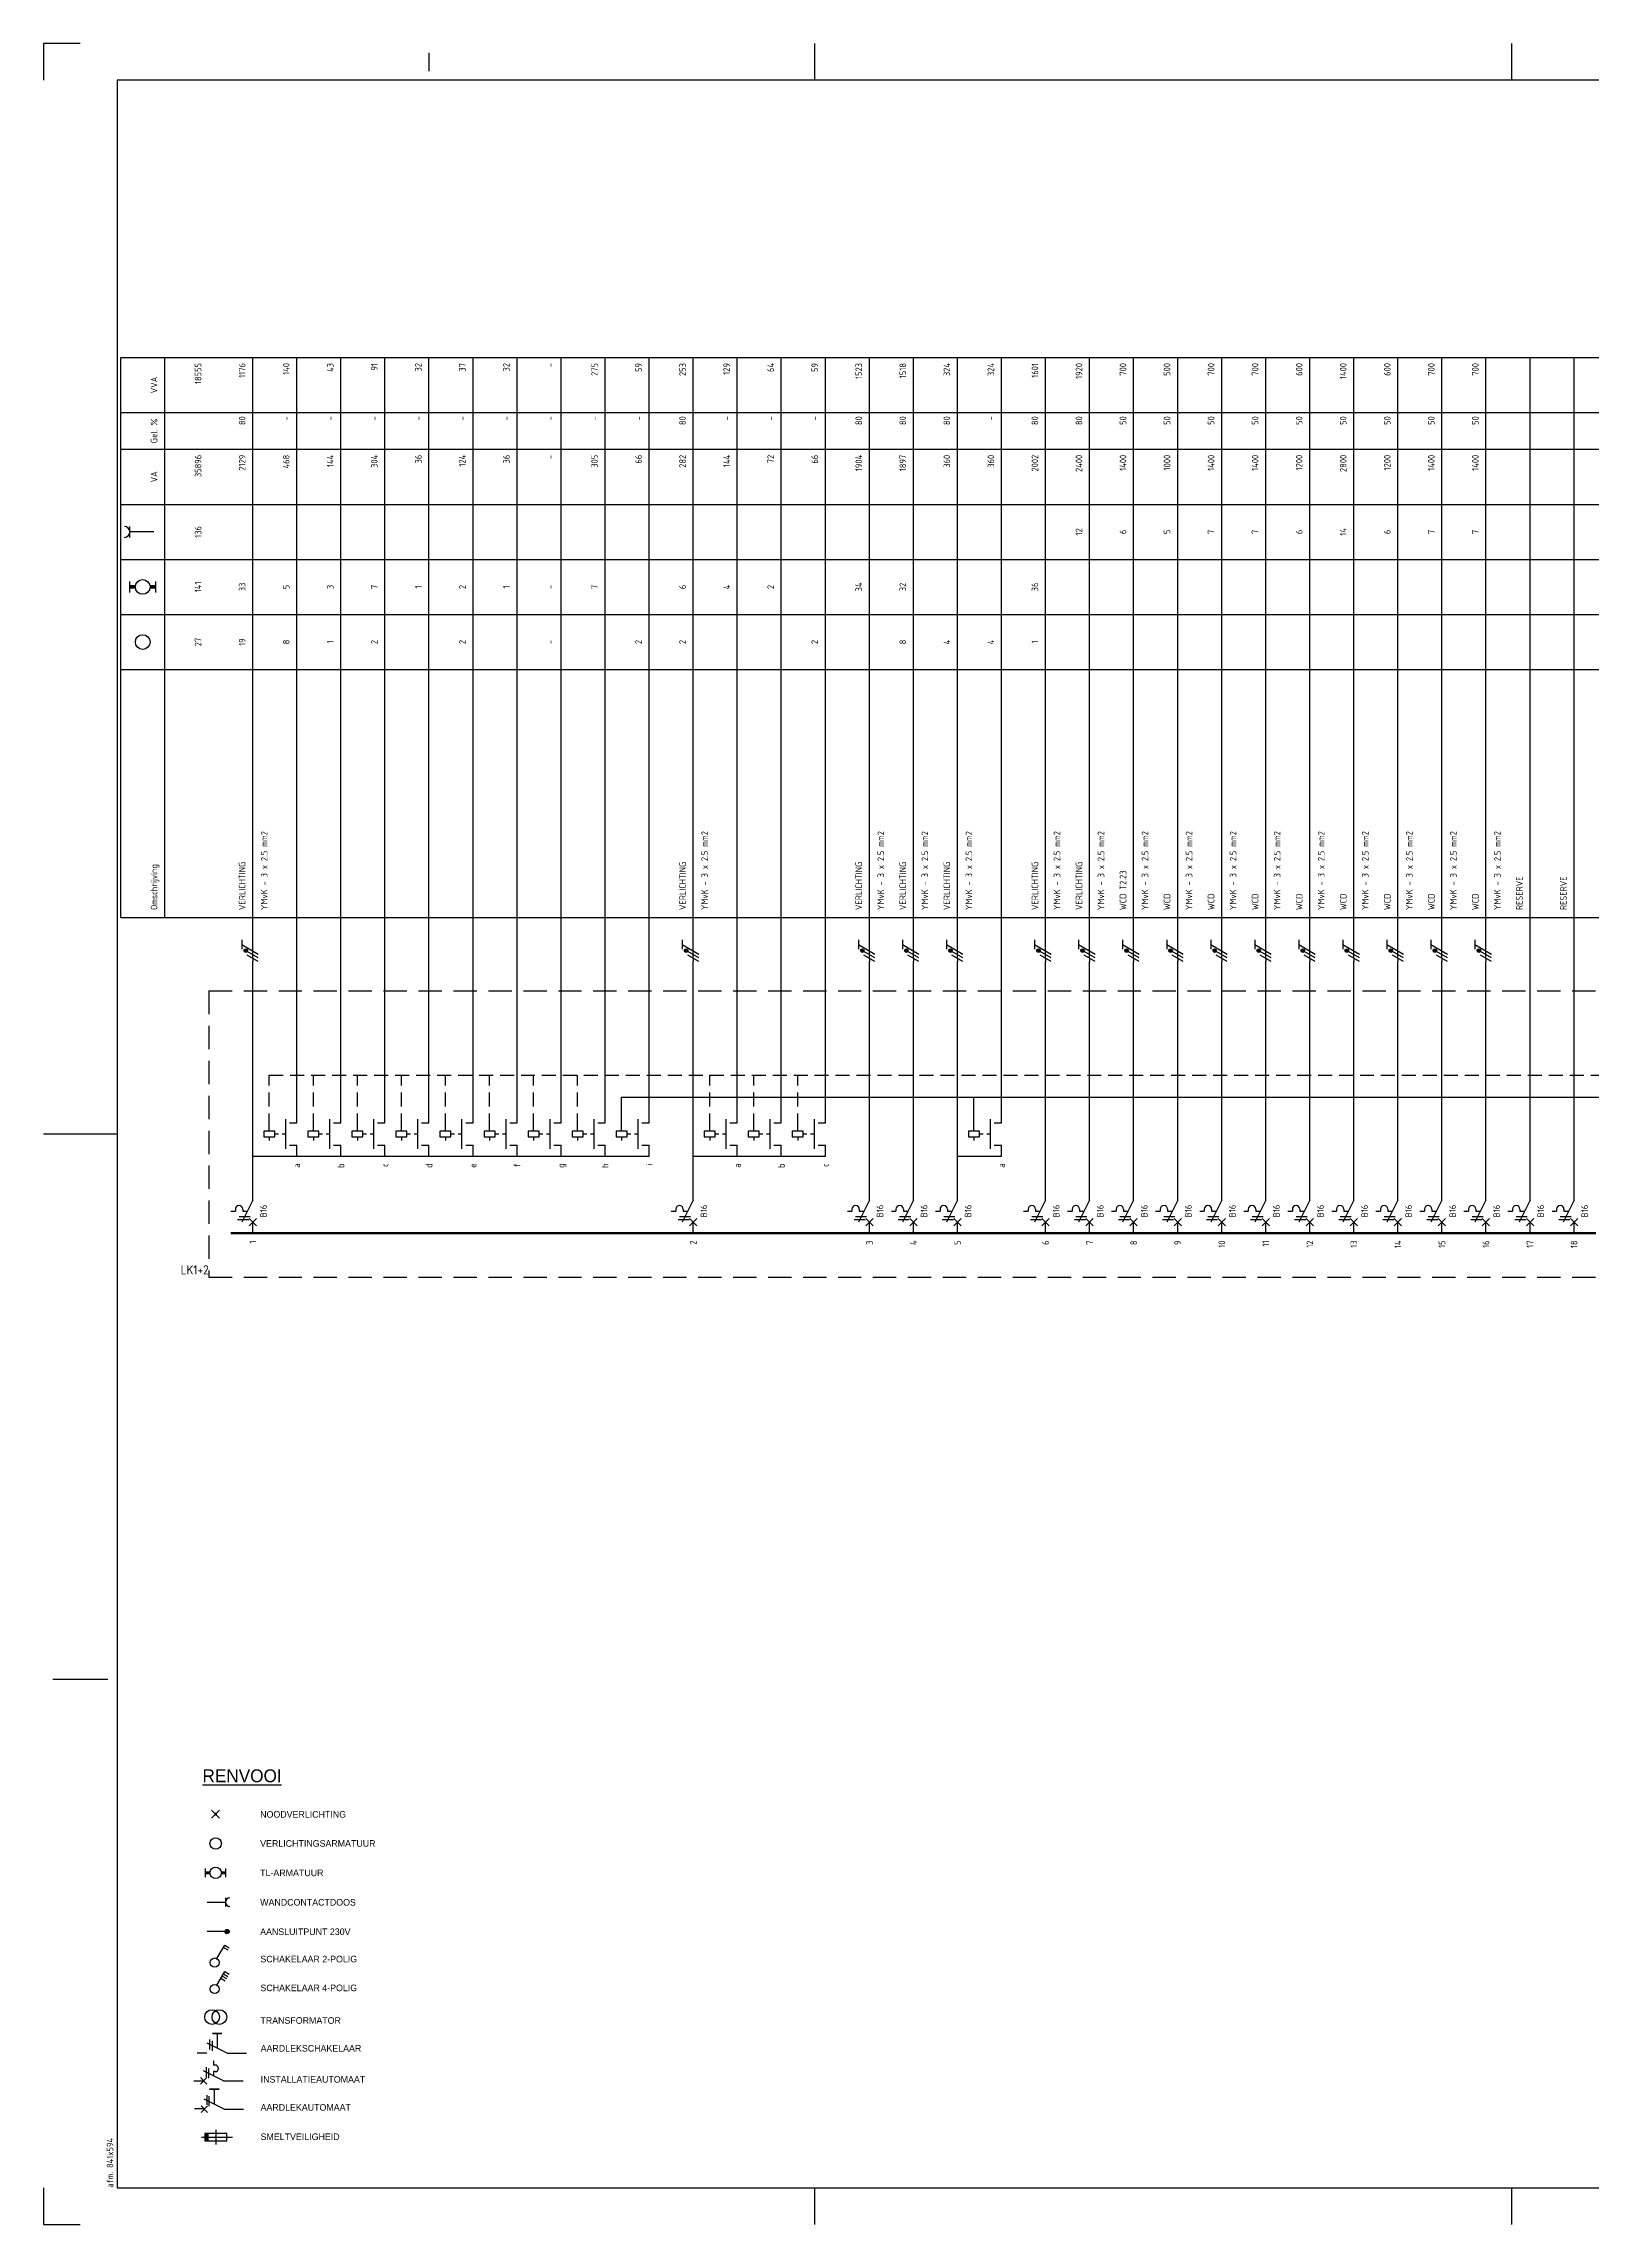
# Model space of a CAD drawing. Header units: millimetres. Extents: x 0 to 841, y 0 to 594.
# Drawn here: x 0 to 422, y 0 to 594 of the extents above; entities that cross this region are included whole.
import ezdxf
from ezdxf.enums import TextEntityAlignment as Align

# ---------------------------------------------------------------- set-up
doc = ezdxf.new("R2010")
doc.units = ezdxf.units.MM
for name, pattern in [('DASHED', [19.05, 12.7, -6.35]), ('HIDDEN', [9.525, 6.35, -3.175]), ('STABI11', [2, 1, -1])]:
    doc.linetypes.add(name, pattern=pattern)
doc.layers.get('0').update_dxf_attribs({"linetype": 'CONTINUOUS'})
for name, color, linetype in [('00att018', 1, 'CONTINUOUS'), ('00kad018', 1, 'CONTINUOUS'), ('00kad070', 5, 'CONTINUOUS'), ('BL$2----_KADER', 7, 'CONTINUOUS'), ('EL$1----', 3, 'CONTINUOUS'), ('EL$1----__LK1+2', 3, 'CONTINUOUS')]:
    doc.layers.add(name, color=color, linetype=linetype)
doc.styles.add('BURO-018', font='BUROFONT', dxfattribs={"height": 1.8})
doc.styles.add('BURO-035', font='BUROFONT.shx', dxfattribs={"height": 3.5})
doc.styles.add('ISO', font='isocp.shx')
doc.styles.add('STABICAD-018', font='ISOCP.SHX', dxfattribs={"height": 1.8})

# ---------------------------------------------------------------- blocks, each defined once
blk = doc.blocks.new('RENV_DION')
at = {"layer": 'EL$1----', "linetype": 'Continuous'}
for p, q in [((485.12, 256.64), (487.32, 254.44)), ((487.32, 256.64), (485.12, 254.44)), ((483.5, 238.37), (483.5, 240.7)), ((488.94, 240.7), (488.94, 238.37)), ((488.94, 232.7), (488.94, 230.37)), ((483.89, 231.54), (488.94, 231.54)), ((489.33, 223.54), (483.89, 223.54)), ((486.57, 208.98), (488.69, 212.65)), ((487.64, 210.83), (488.85, 210.13)), ((487.99, 211.43), (489.2, 210.73)), ((488.34, 212.04), (489.55, 211.34)), ((488.69, 212.65), (489.9, 211.95)), ((489.35, 190.42), (483.95, 193.12)), ((484.62, 191.43), (484.62, 194.13)), ((485.3, 193.8), (485.3, 191.1)), ((486.65, 195.82), (486.65, 191.77)), ((488.36, 182.91), (482.96, 185.61)), ((483.63, 186.63), (483.63, 183.93)), ((484.31, 186.29), (484.31, 183.59)), ((485.66, 188.31), (485.66, 187.19)), ((486.11, 187.19), (485.66, 187.19)), ((486.11, 185.39), (485.66, 185.39)), ((485.66, 185.39), (485.66, 184.26)), ((480.26, 182.91), (482.96, 182.91)), ((482.06, 183.81), (483.86, 182.01)), ((483.86, 183.81), (482.06, 182.01)), ((485.84, 180.58), (485.84, 176.53)), ((488.36, 182.91), (493.76, 182.91)), ((484.04, 176.08), (482.24, 174.28)), ((482.24, 176.08), (484.04, 174.28)), ((488.54, 175.18), (483.14, 177.88)), ((482.39, 167.57), (490.81, 167.57)), ((489.31, 168.57), (483.31, 168.57)), ((483.31, 168.57), (483.31, 166.57)), ((483.31, 166.57), (489.31, 166.57)), ((486.31, 169.57), (486.31, 165.57)), ((489.31, 166.57), (489.31, 168.57))]:
    blk.add_line(p, q, dxfattribs=at)
at = {"layer": 'EL$1----', "color": 3, "linetype": 'Continuous'}
for p, q in [((486.57, 216.18), (488.69, 219.85)), ((488.69, 219.85), (489.9, 219.15)), ((488.34, 219.25), (489.55, 218.55))]:
    blk.add_line(p, q, dxfattribs=at)
at = {"layer": 'EL$1----'}
for p, q in [((483.86, 190.42), (481.16, 190.42)), ((489.35, 190.42), (494.66, 190.42)), ((483.9, 176.31), (483.9, 179.01)), ((484.49, 175.97), (484.49, 178.67)), ((483.14, 175.29), (480.44, 175.29)), ((488.54, 175.18), (493.85, 175.18))]:
    blk.add_line(p, q, dxfattribs=at)
at = {"layer": 'EL$1----', "linetype": 'Continuous'}
for points, const_width in [([(486.41, 255.54, 1), (486.02, 255.54, 1)], 0.389), ([(489.33, 223.83, 1), (489.33, 223.24, 1)], 0.583)]:
    blk.add_lwpolyline(points, format="xyb", close=True, dxfattribs=dict(at, const_width=const_width))
for points, const_width in [([(484.66, 239.54), (483.5, 239.54)], 0.778), ([(487.77, 239.54), (488.94, 239.54)], 0.778), ([(485.3, 195.82), (488, 195.82)], 0.45), ([(484.49, 180.58), (487.19, 180.58)], 0.45)]:
    blk.add_lwpolyline(points, dxfattribs=dict(at, const_width=const_width))
for centre, radius in [((486.22, 247.54), 1.56), ((486.22, 239.54), 1.56), ((489.33, 223.54), 0.583), ((485.95, 207.9), 1.25), ((485.24, 200.27), 2), ((487.24, 200.27), 2)]:
    blk.add_circle(centre, radius, dxfattribs=at)
at = {"layer": 'EL$1----', "color": 3, "linetype": 'Continuous'}
blk.add_circle((485.95, 215.1), 1.25, dxfattribs=at)
at = {"layer": 'EL$1----', "linetype": 'Continuous'}
for centre, radius, start, end in [((490.11, 231.54), 1.17, 90, 270), ((486.11, 186.29), 0.9, 270, 90)]:
    blk.add_arc(centre, radius, start, end, dxfattribs=at)
blk.add_solid([(483.31, 168.57), (484.31, 168.57), (483.31, 166.57), (484.31, 166.57)], dxfattribs=at)
at = {"layer": 'EL$1----', "color": 3, "style": 'BURO-035'}
blk.add_text('%%URENVOOI', height=3.5, dxfattribs=at).set_placement((482.63, 264.23))
at = {"layer": 'EL$1----', "color": 1, "style": 'BURO-018'}
for s, p in [('NOODVERLICHTING', (498.36, 255.47)), ('VERLICHTINGSARMATUUR', (498.36, 247.55)), ('TL-ARMATUUR', (498.36, 239.54)), ('WANDCONTACTDOOS', (498.36, 231.52)), ('AANSLUITPUNT 230V', (498.36, 223.5)), ('SCHAKELAAR 2-POLIG', (498.43, 216.06)), ('SCHAKELAAR 4-POLIG', (498.43, 208.21)), ('TRANSFORMATOR', (498.43, 199.33)), ('AARDLEKSCHAKELAAR', (498.49, 191.75)), ('INSTALLATIEAUTOMAAT', (498.49, 183.3)), ('AARDLEKAUTOMAAT', (498.47, 175.66)), ('SMELTVEILIGHEID', (498.47, 167.66))]:
    blk.add_text(s, height=1.8, dxfattribs=at).set_placement(p, align=Align.MIDDLE_LEFT)
blk = doc.blocks.new('a1-windesheim-hor')
at = {"layer": '00kad018', "color": 1}
for p, q in [((0, 594), (0, 584)), ((10, 594), (0, 594)), ((210, 594), (210, 584)), ((400, 594), (400, 584)), ((105, 591.5), (105, 586.5)), ((0, 297), (20, 297)), ((2.5, 148.5), (17.5, 148.5)), ((0, 10), (0, 0)), ((210, 10), (210, 0)), ((400, 10), (400, 0)), ((0, 0), (10, 0))]:
    blk.add_line(p, q, dxfattribs=at)
at = {"layer": '00kad070', "color": 5}
for p, q in [((831, 584), (20, 584)), ((20, 584), (20, 10)), ((20, 10), (831, 10))]:
    blk.add_line(p, q, dxfattribs=at)
at = {"layer": '00att018', "color": 1, "style": 'ISO'}
blk.add_text('afm. 841x594', height=1.8, rotation=90, dxfattribs=at).set_placement((19, 10))
blk = doc.blocks.new('P-N-PE_3')
at = {"color": 0, "linetype": 'Continuous'}
for p, q in [((0, 0.87), (0, 6.17)), ((-3, 5.85), (-3, 3.35)), ((-3, 4.6), (1.5, 2)), ((1.5, 1), (-1.5, 2.73)), ((1.5, 0), (-1.5, 1.73)), ((0, 0.87), (0, 0))]:
    blk.add_line(p, q, dxfattribs=at)
at = {"color": 0, "linetype": 'Continuous', "const_width": 0.5}
blk.add_lwpolyline([(-1.68, 2.98, 1), (-2.18, 2.98, 1)], format="xyb", close=True, dxfattribs=at)
at = {"color": 0, "linetype": 'Continuous'}
blk.add_circle((-1.93, 2.98), 0.5, dxfattribs=at)
blk = doc.blocks.new('B3')
at = {"color": 0, "linetype": 'Continuous'}
for p, q in [((0, 9), (0, 21)), ((-6, 6), (-4.75, 6)), ((-4.75, 6.5), (-4.75, 6)), ((0, 9), (-3, 3)), ((-2.75, 6.5), (-2.75, 6)), ((-2.75, 6), (-1.5, 6)), ((-4.125, 3.75), (-1.125, 3.75)), ((-3.75, 4.5), (-0.75, 4.5)), ((-1, 4), (1, 2)), ((-1, 2), (1, 4)), ((0, 0), (0, 3))]:
    blk.add_line(p, q, dxfattribs=at)
blk.add_arc((-3.75, 6.5), 1, 0, 180, dxfattribs=at)
at = {"color": 1, "style": 'BURO-018'}
blk.add_attdef('FREEFIELD1', (-3, 12), '', height=1.8, rotation=90, dxfattribs=at)
at = {"color": 1, "linetype": 'Continuous', "style": 'BURO-018'}
blk.add_attdef('AUTOMATICFUSE', text='', height=1.8, rotation=90, dxfattribs=at).set_placement((2, 6), align=Align.TOP_CENTER)
blk = doc.blocks.new('m1')
at = {"color": 0, "linetype": 'Continuous'}
blk.add_line((0, 21), (0, 33), dxfattribs=at)
blk = doc.blocks.new('b1s')
at = {"color": 0, "linetype": 'Continuous'}
blk.add_line((0, 33), (0, 54), dxfattribs=at)
blk = doc.blocks.new('m1s')
at = {"color": 0, "linetype": 'Continuous'}
blk.add_line((0, 54), (0, 66), dxfattribs=at)
blk = doc.blocks.new('M2')
at = {"color": 0, "linetype": 'Continuous'}
for p, q in [((0, 9), (0, 12)), ((-6, 6.75), (-9, 6.75)), ((-9, 6.75), (-9, 5.25)), ((-7.5, 6.75), (-7.5, 7.75)), ((-6, 5.25), (-6, 6.75)), ((-6, 6.25), (-6, 6.25)), ((-3, 2), (-3, 10)), ((-2, 9), (0, 9)), ((-9, 5.25), (-6, 5.25)), ((-7.5, 5.25), (-7.5, 4.25)), ((-2, 3), (0, 3)), ((0, 0), (0, 3))]:
    blk.add_line(p, q, dxfattribs=at)
at = {"color": 0, "linetype": 'STABI11'}
blk.add_line((-6, 6), (-3, 6), dxfattribs=at)
at = {"color": 1, "linetype": 'Continuous', "style": 'BURO-018'}
blk.add_attdef('FREEFIELD1', (-6, 9), '', height=1.8, rotation=90, dxfattribs=at)
blk.add_attdef('MAGNETICSWITCH', text='', height=1.8, rotation=90, dxfattribs=at).set_placement((0, 6), align=Align.TOP_CENTER)
blk = doc.blocks.new('COLUMN_POWERTYPE_3')
at = {"color": 0, "linetype": 'Continuous'}
blk.add_circle((0, 0), 2, dxfattribs=at)
blk = doc.blocks.new('COLUMN_POWERTYPE_5')
at = {"color": 0, "linetype": 'Continuous'}
for p, q in [((-3.5, -1.5), (-3.5, 1.5)), ((3.5, 1.5), (3.5, -1.5))]:
    blk.add_line(p, q, dxfattribs=at)
at = {"color": 0, "linetype": 'Continuous', "const_width": 1}
for points in [[(-2, 0), (-3.5, 0)], [(2, 0), (3.5, 0)]]:
    blk.add_lwpolyline(points, dxfattribs=at)
at = {"color": 0, "linetype": 'Continuous'}
blk.add_circle((0, 0), 2, dxfattribs=at)
blk = doc.blocks.new('COLUMN_POWERTYPE_6')
at = {"color": 0, "linetype": 'Continuous'}
for p, q in [((-3.5, -1.5), (-3.5, 1.5)), ((3, 0), (-3.5, 0))]:
    blk.add_line(p, q, dxfattribs=at)
blk.add_arc((-5, 0), 1.5, 270, 90, dxfattribs=at)

msp = doc.modelspace()

# ---------------------------------------------------------------- linework, layer by layer
at = {"layer": 'EL$1----', "linetype": 'DASHED', "ltscale": 0.3}
for p, q in [((61.5, 298.75), (61.5, 313)), ((61.5, 313), (797.35, 313)), ((73.5, 298.75), (73.5, 313)), ((85.5, 298.75), (85.5, 313)), ((97.5, 298.75), (97.5, 313)), ((109.5, 298.75), (109.5, 313)), ((121.5, 298.75), (121.5, 313)), ((133.5, 298.75), (133.5, 313)), ((145.5, 298.75), (145.5, 313)), ((181.5, 298.75), (181.5, 313)), ((193.5, 298.75), (193.5, 313)), ((205.5, 298.75), (205.5, 313))]:
    msp.add_line(p, q, dxfattribs=at)
at = {"layer": 'EL$1----'}
for p, q in [((157.5, 307), (808.35, 307)), ((157.5, 298.75), (157.5, 307)), ((253.5, 298.75), (253.5, 307))]:
    msp.add_line(p, q, dxfattribs=at)
at = {"layer": 'EL$1----__LK1+2', "color": 1}
for p, q in [((21, 508.5), (789, 508.5)), ((21, 356), (21, 508.5)), ((33, 356), (33, 508.5)), ((21, 493.5), (789, 493.5)), ((21, 483.5), (789, 483.5)), ((21, 468.5), (789, 468.5)), ((21, 453.5), (789, 453.5)), ((21, 438.5), (789, 438.5)), ((21, 423.5), (789, 423.5)), ((21, 356), (789, 356))]:
    msp.add_line(p, q, dxfattribs=at)
at = {"layer": 'EL$1----__LK1+2'}
for p, q in [((57, 356), (57, 508.5)), ((69, 356), (69, 508.5)), ((81, 356), (81, 508.5)), ((93, 356), (93, 508.5)), ((105, 356), (105, 508.5)), ((117, 356), (117, 508.5)), ((129, 356), (129, 508.5)), ((141, 356), (141, 508.5)), ((153, 356), (153, 508.5)), ((165, 356), (165, 508.5)), ((177, 356), (177, 508.5)), ((189, 356), (189, 508.5)), ((201, 356), (201, 508.5)), ((213, 356), (213, 508.5)), ((225, 356), (225, 508.5)), ((237, 356), (237, 508.5)), ((249, 356), (249, 508.5)), ((261, 356), (261, 508.5)), ((273, 356), (273, 508.5)), ((285, 356), (285, 508.5)), ((297, 356), (297, 508.5)), ((309, 356), (309, 508.5)), ((321, 356), (321, 508.5)), ((333, 356), (333, 508.5)), ((345, 356), (345, 508.5)), ((357, 356), (357, 508.5)), ((369, 356), (369, 508.5)), ((381, 356), (381, 508.5)), ((393, 356), (393, 508.5)), ((405, 356), (405, 508.5)), ((417, 356), (417, 508.5)), ((57, 350.17), (57, 356)), ((69, 336), (69, 356)), ((81, 336), (81, 356)), ((93, 336), (93, 356)), ((105, 336), (105, 356)), ((117, 336), (117, 356)), ((129, 336), (129, 356)), ((141, 336), (141, 356)), ((153, 336), (153, 356)), ((165, 336), (165, 356)), ((177, 350.17), (177, 356)), ((189, 336), (189, 356)), ((201, 336), (201, 356)), ((213, 336), (213, 356)), ((225, 350.17), (225, 356)), ((237, 350.17), (237, 356)), ((249, 350.17), (249, 356)), ((261, 336), (261, 356)), ((273, 350.17), (273, 356)), ((285, 350.17), (285, 356)), ((297, 350.17), (297, 356)), ((309, 350.17), (309, 356)), ((321, 350.17), (321, 356)), ((333, 350.17), (333, 356)), ((345, 350.17), (345, 356)), ((357, 350.17), (357, 356)), ((369, 350.17), (369, 356)), ((381, 350.17), (381, 356)), ((393, 350.17), (393, 356)), ((405, 350.17), (405, 356)), ((405, 344), (405, 352)), ((417, 350.17), (417, 356)), ((417, 344), (417, 352)), ((57, 336), (57, 344)), ((177, 336), (177, 344)), ((225, 336), (225, 344)), ((237, 336), (237, 344)), ((249, 336), (249, 344)), ((273, 336), (273, 344)), ((285, 336), (285, 344)), ((297, 336), (297, 344)), ((309, 336), (309, 344)), ((321, 336), (321, 344)), ((333, 336), (333, 344)), ((345, 336), (345, 344)), ((357, 336), (357, 344)), ((369, 336), (369, 344)), ((381, 336), (381, 344)), ((393, 336), (393, 344)), ((405, 336), (405, 344)), ((417, 336), (417, 344)), ((57, 291), (69, 291)), ((69, 291), (81, 291)), ((81, 291), (93, 291)), ((93, 291), (105, 291)), ((105, 291), (117, 291)), ((117, 291), (129, 291)), ((129, 291), (141, 291)), ((141, 291), (153, 291)), ((153, 291), (165, 291)), ((177, 291), (189, 291)), ((189, 291), (201, 291)), ((201, 291), (213, 291)), ((249, 291), (261, 291))]:
    msp.add_line(p, q, dxfattribs=at)
at = {"layer": 'EL$1----__LK1+2', "color": 1, "linetype": 'HIDDEN'}
for p, q in [((45, 336), (789, 336)), ((45, 336), (45, 258)), ((45, 258), (789, 258))]:
    msp.add_line(p, q, dxfattribs=at)
at = {"layer": 'EL$1----__LK1+2'}
for points in [[(63, 270, 0.7, 0.7, 0), (51, 270, 0.7, 0.7, 0)], [(75, 270, 0.7, 0.7, 0), (63, 270, 0.7, 0.7, 0)], [(87, 270, 0.7, 0.7, 0), (75, 270, 0.7, 0.7, 0)], [(99, 270, 0.7, 0.7, 0), (87, 270, 0.7, 0.7, 0)], [(111, 270, 0.7, 0.7, 0), (99, 270, 0.7, 0.7, 0)], [(123, 270, 0.7, 0.7, 0), (111, 270, 0.7, 0.7, 0)], [(135, 270, 0.7, 0.7, 0), (123, 270, 0.7, 0.7, 0)], [(147, 270, 0.7, 0.7, 0), (135, 270, 0.7, 0.7, 0)], [(159, 270, 0.7, 0.7, 0), (147, 270, 0.7, 0.7, 0)], [(171, 270, 0.7, 0.7, 0), (159, 270, 0.7, 0.7, 0)], [(183, 270, 0.7, 0.7, 0), (171, 270, 0.7, 0.7, 0)], [(195, 270, 0.7, 0.7, 0), (183, 270, 0.7, 0.7, 0)], [(207, 270, 0.7, 0.7, 0), (195, 270, 0.7, 0.7, 0)], [(219, 270, 0.7, 0.7, 0), (207, 270, 0.7, 0.7, 0)], [(231, 270, 0.7, 0.7, 0), (219, 270, 0.7, 0.7, 0)], [(243, 270, 0.7, 0.7, 0), (231, 270, 0.7, 0.7, 0)], [(255, 270, 0.7, 0.7, 0), (243, 270, 0.7, 0.7, 0)], [(267, 270, 0.7, 0.7, 0), (255, 270, 0.7, 0.7, 0)], [(279, 270, 0.7, 0.7, 0), (267, 270, 0.7, 0.7, 0)], [(291, 270, 0.7, 0.7, 0), (279, 270, 0.7, 0.7, 0)], [(303, 270, 0.7, 0.7, 0), (291, 270, 0.7, 0.7, 0)], [(315, 270, 0.7, 0.7, 0), (303, 270, 0.7, 0.7, 0)], [(327, 270, 0.7, 0.7, 0), (315, 270, 0.7, 0.7, 0)], [(339, 270, 0.7, 0.7, 0), (327, 270, 0.7, 0.7, 0)], [(351, 270, 0.7, 0.7, 0), (339, 270, 0.7, 0.7, 0)], [(363, 270, 0.7, 0.7, 0), (351, 270, 0.7, 0.7, 0)], [(375, 270, 0.7, 0.7, 0), (363, 270, 0.7, 0.7, 0)], [(387, 270, 0.7, 0.7, 0), (375, 270, 0.7, 0.7, 0)], [(399, 270, 0.7, 0.7, 0), (387, 270, 0.7, 0.7, 0)], [(411, 270, 0.7, 0.7, 0), (399, 270, 0.7, 0.7, 0)], [(423, 270, 0.7, 0.7, 0), (411, 270, 0.7, 0.7, 0)]]:
    msp.add_lwpolyline(points, format="xyseb", dxfattribs=at)

# ---------------------------------------------------------------- block references
at = {"layer": 'BL$2----_KADER'}
msp.add_blockref('a1-windesheim-hor', (0, 0), dxfattribs=at)
at = {"layer": 'EL$1----'}
msp.add_blockref('RENV_DION', (-439.35, -143.79), dxfattribs=at)
at = {"layer": 'EL$1----__LK1+2'}
for name, p in [('COLUMN_POWERTYPE_6', (27, 461)), ('COLUMN_POWERTYPE_5', (27, 446)), ('COLUMN_POWERTYPE_3', (27, 431)), ('P-N-PE_3', (57, 344)), ('P-N-PE_3', (177, 344)), ('P-N-PE_3', (225, 344)), ('P-N-PE_3', (237, 344)), ('P-N-PE_3', (249, 344)), ('P-N-PE_3', (273, 344)), ('P-N-PE_3', (285, 344)), ('P-N-PE_3', (297, 344)), ('P-N-PE_3', (309, 344)), ('P-N-PE_3', (321, 344)), ('P-N-PE_3', (333, 344)), ('P-N-PE_3', (345, 344)), ('P-N-PE_3', (357, 344)), ('P-N-PE_3', (369, 344)), ('P-N-PE_3', (381, 344)), ('P-N-PE_3', (393, 344)), ('m1s', (57, 270)), ('m1s', (69, 270)), ('m1s', (81, 270)), ('m1s', (93, 270)), ('m1s', (105, 270)), ('m1s', (117, 270)), ('m1s', (129, 270)), ('m1s', (141, 270)), ('m1s', (153, 270)), ('m1s', (165, 270)), ('m1s', (177, 270)), ('m1s', (189, 270)), ('m1s', (201, 270)), ('m1s', (213, 270)), ('m1s', (225, 270)), ('m1s', (237, 270)), ('m1s', (249, 270)), ('m1s', (261, 270)), ('m1s', (273, 270)), ('m1s', (285, 270)), ('m1s', (297, 270)), ('m1s', (309, 270)), ('m1s', (321, 270)), ('m1s', (333, 270)), ('m1s', (345, 270)), ('m1s', (357, 270)), ('m1s', (369, 270)), ('m1s', (381, 270)), ('m1s', (393, 270)), ('m1s', (405, 270)), ('m1s', (417, 270)), ('b1s', (57, 270)), ('b1s', (69, 270)), ('b1s', (81, 270)), ('b1s', (93, 270)), ('b1s', (105, 270)), ('b1s', (117, 270)), ('b1s', (129, 270)), ('b1s', (141, 270)), ('b1s', (153, 270)), ('b1s', (165, 270)), ('b1s', (177, 270)), ('b1s', (189, 270)), ('b1s', (201, 270)), ('b1s', (213, 270)), ('b1s', (225, 270)), ('b1s', (237, 270)), ('b1s', (249, 270)), ('b1s', (261, 270)), ('b1s', (273, 270)), ('b1s', (285, 270)), ('b1s', (297, 270)), ('b1s', (309, 270)), ('b1s', (321, 270)), ('b1s', (333, 270)), ('b1s', (345, 270)), ('b1s', (357, 270)), ('b1s', (369, 270)), ('b1s', (381, 270)), ('b1s', (393, 270)), ('b1s', (405, 270)), ('b1s', (417, 270)), ('m1', (57, 270)), ('M2', (69, 291)), ('M2', (81, 291)), ('M2', (93, 291)), ('M2', (105, 291)), ('M2', (117, 291)), ('M2', (129, 291)), ('M2', (141, 291)), ('M2', (153, 291)), ('M2', (165, 291)), ('m1', (177, 270)), ('M2', (189, 291)), ('M2', (201, 291)), ('M2', (213, 291)), ('m1', (225, 270)), ('m1', (237, 270)), ('m1', (249, 270)), ('M2', (261, 291)), ('m1', (273, 270)), ('m1', (285, 270)), ('m1', (297, 270)), ('m1', (309, 270)), ('m1', (321, 270)), ('m1', (333, 270)), ('m1', (345, 270)), ('m1', (357, 270)), ('m1', (369, 270)), ('m1', (381, 270)), ('m1', (393, 270)), ('m1', (405, 270)), ('m1', (417, 270))]:
    msp.add_blockref(name, p, dxfattribs=at)
ref = msp.add_blockref('B3', (57, 270), dxfattribs=at)
ref.add_attrib('AUTOMATICFUSE', 'B16', dxfattribs={"layer": 'EL$1----', "color": 1, "height": 1.8, "rotation": 90, "style": 'STABICAD-018'}).set_placement((59, 276), align=Align.TOP_CENTER)
ref = msp.add_blockref('B3', (177, 270), dxfattribs=at)
ref.add_attrib('AUTOMATICFUSE', 'B16', dxfattribs={"layer": 'EL$1----', "color": 1, "height": 1.8, "rotation": 90, "style": 'STABICAD-018'}).set_placement((179, 276), align=Align.TOP_CENTER)
ref = msp.add_blockref('B3', (225, 270), dxfattribs=at)
ref.add_attrib('AUTOMATICFUSE', 'B16', dxfattribs={"layer": 'EL$1----', "color": 1, "height": 1.8, "rotation": 90, "style": 'STABICAD-018'}).set_placement((227, 276), align=Align.TOP_CENTER)
ref = msp.add_blockref('B3', (237, 270), dxfattribs=at)
ref.add_attrib('AUTOMATICFUSE', 'B16', dxfattribs={"layer": 'EL$1----', "color": 1, "height": 1.8, "rotation": 90, "style": 'STABICAD-018'}).set_placement((239, 276), align=Align.TOP_CENTER)
ref = msp.add_blockref('B3', (249, 270), dxfattribs=at)
ref.add_attrib('AUTOMATICFUSE', 'B16', dxfattribs={"layer": 'EL$1----', "color": 1, "height": 1.8, "rotation": 90, "style": 'STABICAD-018'}).set_placement((251, 276), align=Align.TOP_CENTER)
ref = msp.add_blockref('B3', (273, 270), dxfattribs=at)
ref.add_attrib('AUTOMATICFUSE', 'B16', dxfattribs={"layer": 'EL$1----', "color": 1, "height": 1.8, "rotation": 90, "style": 'STABICAD-018'}).set_placement((275, 276), align=Align.TOP_CENTER)
ref = msp.add_blockref('B3', (285, 270), dxfattribs=at)
ref.add_attrib('AUTOMATICFUSE', 'B16', dxfattribs={"layer": 'EL$1----', "color": 1, "height": 1.8, "rotation": 90, "style": 'STABICAD-018'}).set_placement((287, 276), align=Align.TOP_CENTER)
ref = msp.add_blockref('B3', (297, 270), dxfattribs=at)
ref.add_attrib('AUTOMATICFUSE', 'B16', dxfattribs={"layer": 'EL$1----', "color": 1, "height": 1.8, "rotation": 90, "style": 'STABICAD-018'}).set_placement((299, 276), align=Align.TOP_CENTER)
ref = msp.add_blockref('B3', (309, 270), dxfattribs=at)
ref.add_attrib('AUTOMATICFUSE', 'B16', dxfattribs={"layer": 'EL$1----', "color": 1, "height": 1.8, "rotation": 90, "style": 'STABICAD-018'}).set_placement((311, 276), align=Align.TOP_CENTER)
ref = msp.add_blockref('B3', (321, 270), dxfattribs=at)
ref.add_attrib('AUTOMATICFUSE', 'B16', dxfattribs={"layer": 'EL$1----', "color": 1, "height": 1.8, "rotation": 90, "style": 'STABICAD-018'}).set_placement((323, 276), align=Align.TOP_CENTER)
ref = msp.add_blockref('B3', (333, 270), dxfattribs=at)
ref.add_attrib('AUTOMATICFUSE', 'B16', dxfattribs={"layer": 'EL$1----', "color": 1, "height": 1.8, "rotation": 90, "style": 'STABICAD-018'}).set_placement((335, 276), align=Align.TOP_CENTER)
ref = msp.add_blockref('B3', (345, 270), dxfattribs=at)
ref.add_attrib('AUTOMATICFUSE', 'B16', dxfattribs={"layer": 'EL$1----', "color": 1, "height": 1.8, "rotation": 90, "style": 'STABICAD-018'}).set_placement((347, 276), align=Align.TOP_CENTER)
ref = msp.add_blockref('B3', (357, 270), dxfattribs=at)
ref.add_attrib('AUTOMATICFUSE', 'B16', dxfattribs={"layer": 'EL$1----', "color": 1, "height": 1.8, "rotation": 90, "style": 'STABICAD-018'}).set_placement((359, 276), align=Align.TOP_CENTER)
ref = msp.add_blockref('B3', (369, 270), dxfattribs=at)
ref.add_attrib('AUTOMATICFUSE', 'B16', dxfattribs={"layer": 'EL$1----', "color": 1, "height": 1.8, "rotation": 90, "style": 'STABICAD-018'}).set_placement((371, 276), align=Align.TOP_CENTER)
ref = msp.add_blockref('B3', (381, 270), dxfattribs=at)
ref.add_attrib('AUTOMATICFUSE', 'B16', dxfattribs={"layer": 'EL$1----', "color": 1, "height": 1.8, "rotation": 90, "style": 'STABICAD-018'}).set_placement((383, 276), align=Align.TOP_CENTER)
ref = msp.add_blockref('B3', (393, 270), dxfattribs=at)
ref.add_attrib('AUTOMATICFUSE', 'B16', dxfattribs={"layer": 'EL$1----', "color": 1, "height": 1.8, "rotation": 90, "style": 'STABICAD-018'}).set_placement((395, 276), align=Align.TOP_CENTER)
ref = msp.add_blockref('B3', (405, 270), dxfattribs=at)
ref.add_attrib('AUTOMATICFUSE', 'B16', dxfattribs={"layer": 'EL$1----', "color": 1, "height": 1.8, "rotation": 90, "style": 'STABICAD-018'}).set_placement((407, 276), align=Align.TOP_CENTER)
ref = msp.add_blockref('B3', (417, 270), dxfattribs=at)
ref.add_attrib('AUTOMATICFUSE', 'B16', dxfattribs={"layer": 'EL$1----', "color": 1, "height": 1.8, "rotation": 90, "style": 'STABICAD-018'}).set_placement((419, 276), align=Align.TOP_CENTER)

# ---------------------------------------------------------------- texts
at = {"layer": 'EL$1----__LK1+2', "color": 1, "style": 'STABICAD-018'}
for s, p in [('18555', (43, 507)), ('1176', (55, 507)), ('140', (67, 507)), ('43', (79, 507)), ('91', (91, 507)), ('32', (103, 507)), ('37', (115, 507)), ('32', (127, 507)), ('-', (139, 507)), ('275', (151, 507)), ('59', (163, 507)), ('253', (175, 507)), ('129', (187, 507)), ('64', (199, 507)), ('59', (211, 507)), ('1523', (223, 507)), ('1518', (235, 507)), ('324', (247, 507)), ('324', (259, 507)), ('1601', (271, 507)), ('1920', (283, 507)), ('700', (295, 507)), ('500', (307, 507)), ('700', (319, 507)), ('700', (331, 507)), ('600', (343, 507)), ('1400', (355, 507)), ('600', (367, 507)), ('700', (379, 507)), ('700', (391, 507)), ('80', (55, 492.5)), ('-', (67, 492.5)), ('-', (79, 492.5)), ('-', (91, 492.5)), ('-', (103, 492.5)), ('-', (115, 492.5)), ('-', (127, 492.5)), ('-', (139, 492.5)), ('-', (151, 492.5)), ('-', (163, 492.5)), ('80', (175, 492.5)), ('-', (187, 492.5)), ('-', (199, 492.5)), ('-', (211, 492.5)), ('80', (223, 492.5)), ('80', (235, 492.5)), ('80', (247, 492.5)), ('-', (259, 492.5)), ('80', (271, 492.5)), ('80', (283, 492.5)), ('50', (295, 492.5)), ('50', (307, 492.5)), ('50', (319, 492.5)), ('50', (331, 492.5)), ('50', (343, 492.5)), ('50', (355, 492.5)), ('50', (367, 492.5)), ('50', (379, 492.5)), ('50', (391, 492.5)), ('35896', (43, 482)), ('2129', (55, 482)), ('468', (67, 482)), ('144', (79, 482)), ('304', (91, 482)), ('36', (103, 482)), ('124', (115, 482)), ('36', (127, 482)), ('-', (139, 482)), ('305', (151, 482)), ('66', (163, 482)), ('282', (175, 482)), ('144', (187, 482)), ('72', (199, 482)), ('66', (211, 482)), ('1904', (223, 482)), ('1897', (235, 482)), ('360', (247, 482)), ('360', (259, 482)), ('2002', (271, 482)), ('2400', (283, 482)), ('1400', (295, 482)), ('1000', (307, 482)), ('1400', (319, 482)), ('1400', (331, 482)), ('1200', (343, 482)), ('2800', (355, 482)), ('1200', (367, 482)), ('1400', (379, 482)), ('1400', (391, 482))]:
    msp.add_text(s, height=1.8, rotation=90, dxfattribs=at).set_placement(p, align=Align.RIGHT)
for s, p in [('VVA', (31, 501)), ('Gel. %', (31, 488.5)), ('VA', (31, 476)), ('136', (43, 461)), ('12', (283, 461)), ('6', (295, 461)), ('5', (307, 461)), ('7', (319, 461)), ('7', (331, 461)), ('6', (343, 461)), ('14', (355, 461)), ('6', (367, 461)), ('7', (379, 461)), ('7', (391, 461)), ('141', (43, 446)), ('33', (55, 446)), ('5', (67, 446)), ('3', (79, 446)), ('7', (91, 446)), ('1', (103, 446)), ('2', (115, 446)), ('1', (127, 446)), ('-', (139, 446)), ('7', (151, 446)), ('6', (175, 446)), ('4', (187, 446)), ('2', (199, 446)), ('34', (223, 446)), ('32', (235, 446)), ('36', (271, 446)), ('27', (43, 431)), ('19', (55, 431)), ('8', (67, 431)), ('1', (79, 431)), ('2', (91, 431)), ('2', (115, 431)), ('-', (139, 431)), ('2', (163, 431)), ('2', (175, 431)), ('2', (211, 431)), ('8', (235, 431)), ('4', (247, 431)), ('4', (259, 431)), ('1', (271, 431))]:
    msp.add_text(s, height=1.8, rotation=90, dxfattribs=at).set_placement(p, align=Align.CENTER)
for s, p in [('YMvK - 3 x 2.5 mm2', (61, 358)), ('YMvK - 3 x 2.5 mm2', (181, 358)), ('YMvK - 3 x 2.5 mm2', (229, 358)), ('YMvK - 3 x 2.5 mm2', (241, 358)), ('YMvK - 3 x 2.5 mm2', (253, 358)), ('YMvK - 3 x 2.5 mm2', (277, 358)), ('YMvK - 3 x 2.5 mm2', (289, 358)), ('YMvK - 3 x 2.5 mm2', (301, 358)), ('YMvK - 3 x 2.5 mm2', (313, 358)), ('YMvK - 3 x 2.5 mm2', (325, 358)), ('YMvK - 3 x 2.5 mm2', (337, 358)), ('YMvK - 3 x 2.5 mm2', (349, 358)), ('YMvK - 3 x 2.5 mm2', (361, 358)), ('YMvK - 3 x 2.5 mm2', (373, 358)), ('YMvK - 3 x 2.5 mm2', (385, 358)), ('YMvK - 3 x 2.5 mm2', (397, 358)), ('Omschrijving', (31, 358)), ('VERLICHTING', (55, 358)), ('VERLICHTING', (175, 358)), ('VERLICHTING', (223, 358)), ('VERLICHTING', (235, 358)), ('VERLICHTING', (247, 358)), ('VERLICHTING', (271, 358)), ('VERLICHTING', (283, 358)), ('WCD T2.23', (295, 358)), ('RESERVE', (403, 358)), ('RESERVE', (415, 358)), ('WCD', (307, 358)), ('WCD', (319, 358)), ('WCD', (331, 358)), ('WCD', (343, 358)), ('WCD', (355, 358)), ('WCD', (367, 358)), ('WCD', (379, 358)), ('WCD', (391, 358))]:
    msp.add_text(s, height=1.8, rotation=90, dxfattribs=at).set_placement(p)
for s, p in [('a', (69, 289)), ('b', (81, 289)), ('c', (93, 289)), ('d', (105, 289)), ('e', (117, 289)), ('f', (129, 289)), ('g', (141, 289)), ('h', (153, 289)), ('i', (165, 289)), ('a', (189, 289)), ('b', (201, 289)), ('c', (213, 289)), ('a', (261, 289)), ('1', (57, 268)), ('2', (177, 268)), ('3', (225, 268)), ('4', (237, 268)), ('5', (249, 268)), ('6', (273, 268)), ('7', (285, 268)), ('8', (297, 268)), ('9', (309, 268)), ('10', (321, 268)), ('11', (333, 268)), ('12', (345, 268)), ('13', (357, 268)), ('14', (369, 268)), ('15', (381, 268)), ('16', (393, 268)), ('17', (405, 268)), ('18', (417, 268))]:
    msp.add_text(s, height=1.8, rotation=90, dxfattribs=at).set_placement(p, align=Align.MIDDLE_RIGHT)
at = {"layer": 'EL$1----__LK1+2', "color": 2, "style": 'STABICAD-018'}
msp.add_text('LK1+2', height=2.5, rotation=360, dxfattribs=at).set_placement((45, 258), align=Align.BOTTOM_RIGHT)

doc.saveas('drawing.dxf')
